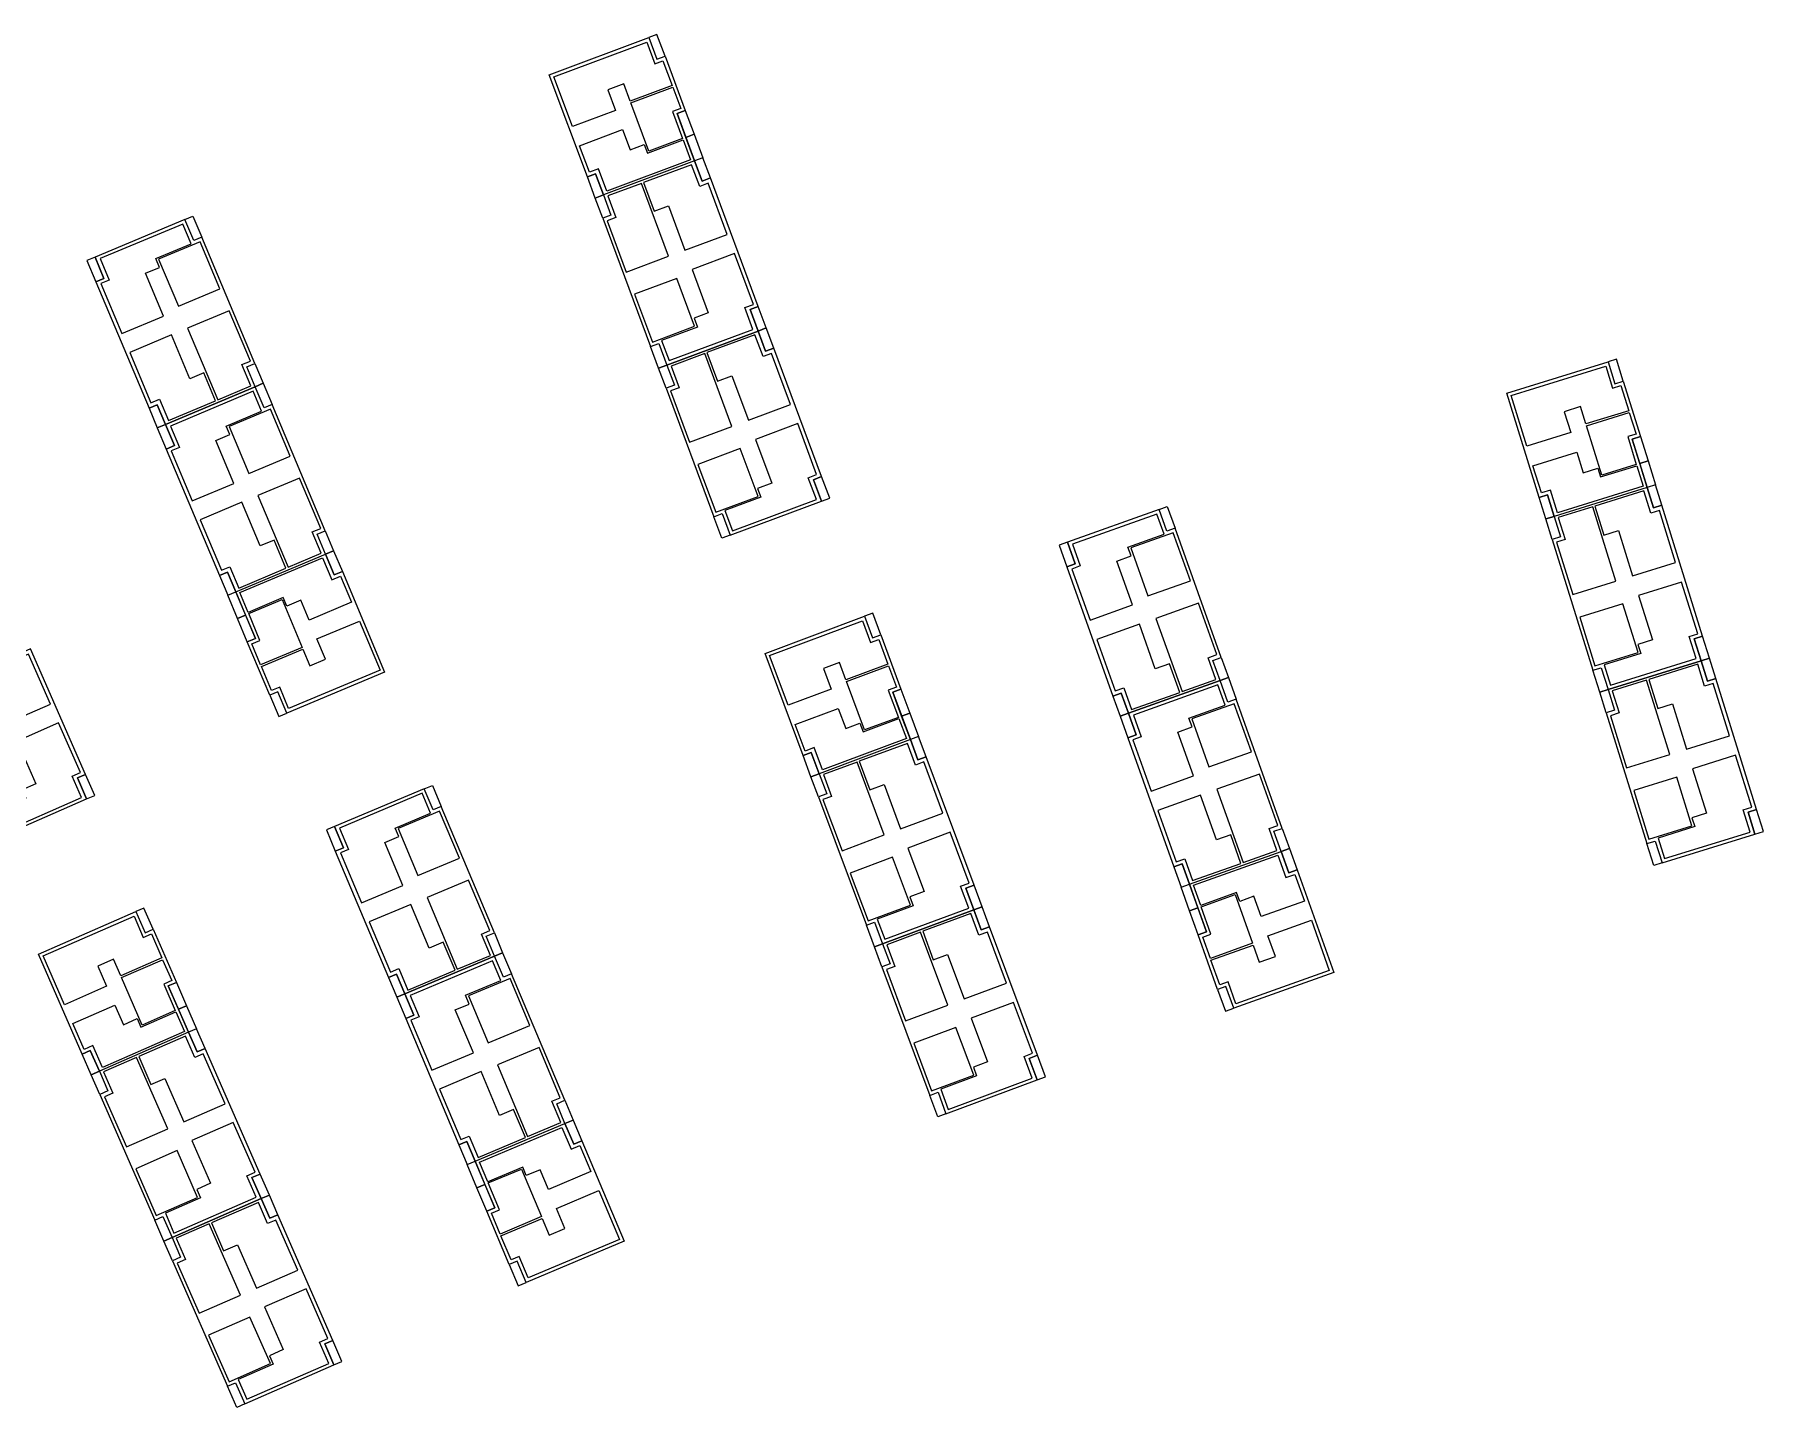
# Model space of a CAD drawing. Header units: millimetres. Extents: x 2243236 to 2245245, y 377909 to 380965.
# Drawn here: x 2245019.8 to 2245244.7, y 378644.7 to 378823.4 of the extents above; entities that cross this region are included whole.
import ezdxf

# ---------------------------------------------------------------- set-up
doc = ezdxf.new("R2010")
doc.units = ezdxf.units.MM
for name, color, linetype in [('планировка_квартир_1_тип_балконы', 6, 'Continuous'), ('планировка_квартир_1_тип_двухкомнатные', 2, 'Continuous'), ('планировка_квартир_1_тип_контур', 249, 'Continuous'), ('планировка_квартир_1_тип_однокомнатная', 5, 'Continuous'), ('планировка_квартир_1_тип_трехкомнатные', 1, 'Continuous'), ('планировка_квартир_тип_2_балконы', 6, 'Continuous'), ('планировка_квартир_тип_2_двухкомнатные', 2, 'Continuous'), ('планировка_квартир_тип_2_контур', 249, 'Continuous'), ('планировка_квартир_тип_2_однокомнатные', 5, 'Continuous'), ('планировка_квартир_тип_2_трехкомнатные', 1, 'Continuous')]:
    doc.layers.add(name, color=color, linetype=linetype)

msp = doc.modelspace()

# ---------------------------------------------------------------- linework, layer by layer
at = {"layer": 'планировка_квартир_1_тип_балконы'}
for points in [[(2245100.73, 378820.14), (2245101.81, 378820.54), (2245100.76, 378823.36), (2245099.68, 378822.96)], [(2245104.53, 378809.98), (2245103.37, 378813.09), (2245104.44, 378813.49), (2245105.59, 378810.38)], [(2245105.66, 378806.91), (2245104.53, 378809.98), (2245105.59, 378810.38), (2245106.74, 378807.31)], [(2245092.72, 378802.09), (2245091.7, 378804.85), (2245092.77, 378805.24), (2245093.79, 378802.49)], [(2245225.41, 378777.92), (2245226.5, 378778.26), (2245225.61, 378781.13), (2245224.52, 378780.79)], [(2245228.64, 378767.56), (2245227.65, 378770.73), (2245228.74, 378771.07), (2245229.73, 378767.9)], [(2245229.6, 378764.44), (2245228.64, 378767.56), (2245229.73, 378767.9), (2245230.7, 378764.78)], [(2245216.42, 378760.33), (2245215.54, 378763.14), (2245216.63, 378763.48), (2245217.51, 378760.67)], [(2245058.68, 378756.2), (2245059.82, 378753.49), (2245058.77, 378753.05), (2245057.63, 378755.76)], [(2245045.96, 378750.85), (2245047.22, 378747.83), (2245046.17, 378747.39), (2245044.9, 378750.4)], [(2245047.22, 378747.83), (2245048.5, 378744.77), (2245047.45, 378744.33), (2245046.17, 378747.39)], [(2245128.81, 378744.84), (2245129.88, 378745.24), (2245128.83, 378748.06), (2245127.76, 378747.66)], [(2245051.43, 378737.83), (2245050.37, 378737.39), (2245051.54, 378734.62), (2245052.59, 378735.06)], [(2245132.6, 378734.67), (2245131.44, 378737.78), (2245132.51, 378738.18), (2245133.67, 378735.07)], [(2245133.74, 378731.61), (2245132.6, 378734.67), (2245133.67, 378735.07), (2245134.81, 378732.01)], [(2245120.8, 378726.78), (2245119.77, 378729.54), (2245120.84, 378729.94), (2245121.87, 378727.18)], [(2245183.06, 378717.44), (2245184.05, 378714.67), (2245182.97, 378714.29), (2245181.98, 378717.06)], [(2245170.06, 378712.8), (2245171.15, 378709.72), (2245170.07, 378709.33), (2245168.97, 378712.41)], [(2245034.15, 378706.48), (2245035.2, 378706.93), (2245034, 378709.69), (2245032.95, 378709.23)], [(2245171.15, 378709.72), (2245172.26, 378706.59), (2245171.19, 378706.21), (2245170.07, 378709.33)], [(2245038.5, 378696.53), (2245037.17, 378699.57), (2245038.22, 378700.03), (2245039.55, 378696.99)], [(2245174.8, 378699.5), (2245173.72, 378699.11), (2245174.73, 378696.28), (2245175.81, 378696.67)], [(2245039.8, 378693.53), (2245038.5, 378696.53), (2245039.55, 378696.99), (2245040.86, 378693.99)], [(2245027.15, 378688), (2245025.97, 378690.7), (2245027.02, 378691.16), (2245028.2, 378688.46)], [(2245089.84, 378682.11), (2245090.98, 378679.4), (2245089.93, 378678.96), (2245088.79, 378681.67)], [(2245077.12, 378676.76), (2245078.38, 378673.74), (2245077.32, 378673.3), (2245076.06, 378676.32)], [(2245078.38, 378673.74), (2245079.66, 378670.68), (2245078.61, 378670.24), (2245077.32, 378673.3)], [(2245082.58, 378663.74), (2245081.53, 378663.3), (2245082.7, 378660.53), (2245083.75, 378660.97)]]:
    msp.add_lwpolyline(points, close=True, dxfattribs=at)
at = {"layer": 'планировка_квартир_1_тип_двухкомнатные'}
for points in [[(2245094.22, 378802.97), (2245093.14, 378805.87), (2245091.97, 378805.44), (2245090.68, 378808.89), (2245096.29, 378810.99), (2245097.26, 378808.37), (2245099.1, 378809.05), (2245099.52, 378807.92), (2245104.16, 378809.65), (2245105.13, 378807.04)], [(2245217.96, 378761.14), (2245217.04, 378764.09), (2245215.85, 378763.72), (2245214.75, 378767.24), (2245220.47, 378769.02), (2245221.3, 378766.35), (2245223.17, 378766.94), (2245223.52, 378765.79), (2245228.25, 378767.26), (2245229.08, 378764.6)], [(2245057.23, 378755.25), (2245058.43, 378752.4), (2245059.58, 378752.89), (2245061.01, 378749.49), (2245055.49, 378747.16), (2245054.41, 378749.74), (2245052.6, 378748.98), (2245052.13, 378750.09), (2245047.57, 378748.17), (2245046.49, 378750.74)], [(2245122.29, 378727.67), (2245121.21, 378730.57), (2245120.04, 378730.13), (2245118.75, 378733.59), (2245124.36, 378735.68), (2245125.34, 378733.06), (2245127.17, 378733.75), (2245127.6, 378732.62), (2245132.24, 378734.35), (2245133.21, 378731.74)], [(2245181.55, 378716.58), (2245182.59, 378713.66), (2245183.77, 378714.08), (2245185.01, 378710.61), (2245179.37, 378708.59), (2245178.43, 378711.23), (2245176.59, 378710.57), (2245176.18, 378711.7), (2245171.52, 378710.04), (2245170.58, 378712.66)], [(2245028.59, 378688.97), (2245027.35, 378691.81), (2245026.21, 378691.31), (2245024.73, 378694.69), (2245030.22, 378697.08), (2245031.34, 378694.52), (2245033.13, 378695.31), (2245033.61, 378694.2), (2245038.15, 378696.19), (2245039.27, 378693.64)], [(2245088.39, 378681.16), (2245089.59, 378678.31), (2245090.74, 378678.8), (2245092.17, 378675.4), (2245086.65, 378673.08), (2245085.57, 378675.65), (2245083.76, 378674.89), (2245083.29, 378676), (2245078.73, 378674.08), (2245077.65, 378676.65)]]:
    msp.add_lwpolyline(points, close=True, dxfattribs=at)
at = {"layer": 'планировка_квартир_1_тип_контур'}
for points in [[(2245093.79, 378802.49), (2245092.77, 378805.24), (2245091.7, 378804.85), (2245086.74, 378818.14), (2245099.68, 378822.96), (2245100.73, 378820.14), (2245101.81, 378820.54), (2245104.44, 378813.49), (2245103.37, 378813.09), (2245105.66, 378806.91), (2245093.79, 378802.49)], [(2245217.51, 378760.67), (2245216.63, 378763.48), (2245215.54, 378763.14), (2245211.33, 378776.69), (2245224.52, 378780.79), (2245225.41, 378777.92), (2245226.5, 378778.26), (2245228.74, 378771.07), (2245227.65, 378770.73), (2245229.6, 378764.44), (2245217.51, 378760.67)], [(2245057.63, 378755.76), (2245058.77, 378753.05), (2245059.82, 378753.49), (2245065.32, 378740.41), (2245052.59, 378735.06), (2245051.43, 378737.83), (2245050.37, 378737.39), (2245047.45, 378744.33), (2245048.5, 378744.77), (2245045.96, 378750.85), (2245057.63, 378755.76)], [(2245121.87, 378727.18), (2245120.84, 378729.94), (2245119.77, 378729.54), (2245114.82, 378742.83), (2245127.76, 378747.66), (2245128.81, 378744.84), (2245129.88, 378745.24), (2245132.51, 378738.18), (2245131.44, 378737.78), (2245133.74, 378731.61), (2245121.87, 378727.18)], [(2245181.98, 378717.06), (2245182.97, 378714.29), (2245184.05, 378714.67), (2245188.82, 378701.31), (2245175.81, 378696.67), (2245174.8, 378699.5), (2245173.72, 378699.11), (2245171.19, 378706.21), (2245172.27, 378706.59), (2245170.06, 378712.8), (2245181.98, 378717.06)], [(2245028.2, 378688.46), (2245027.02, 378691.16), (2245025.97, 378690.7), (2245020.29, 378703.7), (2245032.95, 378709.23), (2245034.15, 378706.48), (2245035.2, 378706.93), (2245038.22, 378700.03), (2245037.17, 378699.57), (2245039.8, 378693.53), (2245028.2, 378688.46)], [(2245088.79, 378681.67), (2245089.93, 378678.96), (2245090.98, 378679.4), (2245096.48, 378666.33), (2245083.75, 378660.97), (2245082.58, 378663.74), (2245081.53, 378663.3), (2245078.61, 378670.24), (2245079.66, 378670.68), (2245077.12, 378676.76), (2245088.79, 378681.67)]]:
    msp.add_lwpolyline(points, close=True, dxfattribs=at)
at = {"layer": 'планировка_квартир_1_тип_однокомнатная'}
for points in [[(2245097.35, 378814.48), (2245102.82, 378816.52), (2245103.85, 378813.76), (2245102.78, 378813.36), (2245104.1, 378809.82), (2245099.7, 378808.18)], [(2245221.72, 378772.46), (2245227.29, 378774.19), (2245228.17, 378771.37), (2245227.08, 378771.04), (2245228.2, 378767.43), (2245223.72, 378766.03)], [(2245054.57, 378743.62), (2245049.19, 378741.36), (2245048.05, 378744.08), (2245049.1, 378744.52), (2245047.64, 378748.01), (2245051.97, 378749.83)], [(2245125.42, 378739.18), (2245130.89, 378741.22), (2245131.92, 378738.45), (2245130.85, 378738.06), (2245132.17, 378734.51), (2245127.77, 378732.87)], [(2245178.26, 378705.11), (2245172.77, 378703.15), (2245171.77, 378705.93), (2245172.85, 378706.31), (2245171.58, 378709.87), (2245176, 378711.45)], [(2245031.08, 378700.64), (2245036.43, 378702.97), (2245037.61, 378700.27), (2245036.57, 378699.81), (2245038.08, 378696.35), (2245033.78, 378694.47)], [(2245085.73, 378669.54), (2245080.35, 378667.27), (2245079.21, 378669.99), (2245080.26, 378670.44), (2245078.8, 378673.92), (2245083.12, 378675.74)]]:
    msp.add_lwpolyline(points, close=True, dxfattribs=at)
at = {"layer": 'планировка_квартир_1_тип_трехкомнатные'}
for points in [[(2245089.75, 378811.39), (2245087.33, 378817.87), (2245099.42, 378822.37), (2245100.47, 378819.55), (2245101.54, 378819.95), (2245102.73, 378816.75), (2245097.26, 378814.71), (2245096.44, 378816.93), (2245094.36, 378816.16), (2245095.36, 378813.48)], [(2245213.96, 378769.78), (2245211.9, 378776.38), (2245224.22, 378780.22), (2245225.11, 378777.35), (2245226.2, 378777.69), (2245227.22, 378774.42), (2245221.64, 378772.69), (2245220.94, 378774.95), (2245218.82, 378774.29), (2245219.67, 378771.56)], [(2245062.04, 378747.03), (2245064.72, 378740.66), (2245052.83, 378735.66), (2245051.67, 378738.43), (2245050.61, 378737.99), (2245049.29, 378741.14), (2245054.67, 378743.4), (2245055.59, 378741.22), (2245057.63, 378742.08), (2245056.52, 378744.71)], [(2245117.82, 378736.08), (2245115.41, 378742.56), (2245127.49, 378747.07), (2245128.54, 378744.25), (2245129.61, 378744.65), (2245130.81, 378741.45), (2245125.34, 378739.41), (2245124.51, 378741.63), (2245122.43, 378740.85), (2245123.43, 378738.17)], [(2245023.67, 378697.12), (2245020.9, 378703.46), (2245032.72, 378708.63), (2245033.92, 378705.87), (2245034.97, 378706.33), (2245036.34, 378703.2), (2245030.99, 378700.86), (2245030.04, 378703.03), (2245028.01, 378702.14), (2245029.15, 378699.52)], [(2245185.91, 378708.1), (2245188.23, 378701.59), (2245176.08, 378697.25), (2245175.07, 378700.08), (2245174, 378699.7), (2245172.85, 378702.92), (2245178.34, 378704.88), (2245179.14, 378702.65), (2245181.23, 378703.4), (2245180.27, 378706.09)], [(2245093.2, 378672.94), (2245095.88, 378666.57), (2245083.99, 378661.57), (2245082.82, 378664.34), (2245081.77, 378663.9), (2245080.45, 378667.05), (2245085.83, 378669.31), (2245086.75, 378667.13), (2245088.79, 378667.99), (2245087.68, 378670.62)]]:
    msp.add_lwpolyline(points, close=True, dxfattribs=at)
at = {"layer": 'планировка_квартир_тип_2_балконы'}
for points in [[(2245107.71, 378804.7), (2245106.74, 378807.31), (2245105.66, 378806.91), (2245106.63, 378804.29)], [(2245094.77, 378799.87), (2245093.7, 378799.47), (2245092.72, 378802.09), (2245093.79, 378802.49)], [(2245039.32, 378799.31), (2245040.37, 378799.75), (2245041.53, 378796.99), (2245040.48, 378796.55), (2245039.32, 378799.31)], [(2245027.74, 378791.2), (2245028.8, 378791.64), (2245027.64, 378794.4), (2245026.58, 378793.95)], [(2245113.94, 378787.98), (2245112.87, 378787.58), (2245113.91, 378784.78), (2245114.99, 378785.18)], [(2245115.96, 378782.56), (2245114.99, 378785.18), (2245113.91, 378784.78), (2245114.88, 378782.16)], [(2245102.04, 378780.35), (2245100.97, 378779.95), (2245099.93, 378782.76), (2245101, 378783.16), (2245102.04, 378780.35)], [(2245047.39, 378780.11), (2245048.44, 378780.55), (2245049.53, 378777.98), (2245048.47, 378777.53)], [(2245103.02, 378777.74), (2245101.95, 378777.34), (2245100.97, 378779.95), (2245102.04, 378780.35)], [(2245048.47, 378777.53), (2245049.53, 378777.98), (2245050.69, 378775.22), (2245049.63, 378774.78), (2245048.47, 378777.53)], [(2245034.66, 378774.75), (2245035.74, 378772.18), (2245036.8, 378772.62), (2245035.72, 378775.2)], [(2245036.9, 378769.42), (2245037.96, 378769.87), (2245036.8, 378772.62), (2245035.74, 378772.18)], [(2245122.19, 378765.85), (2245121.12, 378765.44), (2245122.16, 378762.64), (2245123.24, 378763.04)], [(2245231.53, 378762.11), (2245230.7, 378764.78), (2245229.6, 378764.44), (2245230.43, 378761.77)], [(2245166.1, 378761.55), (2245167.17, 378761.93), (2245168.18, 378759.12), (2245167.1, 378758.73), (2245166.1, 378761.55)], [(2245110.29, 378758.22), (2245109.22, 378757.82), (2245108.18, 378760.62), (2245109.25, 378761.02), (2245110.29, 378758.22)], [(2245218.34, 378758.01), (2245217.25, 378757.67), (2245216.42, 378760.33), (2245217.51, 378760.67)], [(2245056.55, 378758.33), (2245057.6, 378758.77), (2245058.68, 378756.2), (2245057.63, 378755.76)], [(2245154.09, 378754.09), (2245155.18, 378754.47), (2245154.17, 378757.29), (2245153.09, 378756.9)], [(2245043.82, 378752.98), (2245044.9, 378750.4), (2245045.96, 378750.85), (2245044.88, 378753.42)], [(2245236.83, 378745.08), (2245235.73, 378744.74), (2245236.62, 378741.88), (2245237.72, 378742.22)], [(2245173.1, 378741.93), (2245174.18, 378742.32), (2245175.11, 378739.69), (2245174.04, 378739.3)], [(2245238.55, 378739.56), (2245237.72, 378742.22), (2245236.62, 378741.88), (2245237.45, 378739.22)], [(2245174.04, 378739.3), (2245175.11, 378739.69), (2245176.12, 378736.87), (2245175.04, 378736.49), (2245174.04, 378739.3)], [(2245224.53, 378738.12), (2245223.44, 378737.78), (2245222.55, 378740.64), (2245223.64, 378740.97), (2245224.53, 378738.12)], [(2245160.09, 378737.29), (2245161.03, 378734.66), (2245162.11, 378735.04), (2245161.17, 378737.67)], [(2245225.36, 378735.45), (2245224.27, 378735.12), (2245223.44, 378737.78), (2245224.53, 378738.12)], [(2245162.04, 378731.84), (2245163.12, 378732.23), (2245162.11, 378735.04), (2245161.03, 378734.66)], [(2245135.79, 378729.39), (2245134.81, 378732.01), (2245133.74, 378731.61), (2245134.71, 378728.99)], [(2245026.39, 378727.09), (2245025.34, 378726.63), (2245026.54, 378723.89), (2245027.59, 378724.35)], [(2245070.48, 378725.22), (2245071.53, 378725.66), (2245072.69, 378722.9), (2245071.63, 378722.46), (2245070.48, 378725.22)], [(2245122.85, 378724.57), (2245121.78, 378724.17), (2245120.8, 378726.78), (2245121.87, 378727.18)], [(2245243.85, 378722.53), (2245242.75, 378722.18), (2245243.64, 378719.33), (2245244.74, 378719.67)], [(2245058.9, 378717.11), (2245059.96, 378717.55), (2245058.8, 378720.31), (2245057.74, 378719.86)], [(2245181.04, 378719.69), (2245182.12, 378720.07), (2245183.06, 378717.44), (2245181.98, 378717.06)], [(2245231.55, 378715.57), (2245230.46, 378715.23), (2245229.57, 378718.08), (2245230.66, 378718.42), (2245231.55, 378715.57)], [(2245168.03, 378715.04), (2245168.97, 378712.41), (2245170.06, 378712.8), (2245169.12, 378715.43)], [(2245142.02, 378712.68), (2245140.94, 378712.27), (2245141.99, 378709.47), (2245143.07, 378709.87)], [(2245144.04, 378707.26), (2245143.07, 378709.87), (2245141.99, 378709.47), (2245142.96, 378706.86)], [(2245130.12, 378705.05), (2245129.05, 378704.65), (2245128.01, 378707.45), (2245129.08, 378707.85), (2245130.12, 378705.05)], [(2245078.55, 378706.02), (2245079.6, 378706.46), (2245080.68, 378703.89), (2245079.63, 378703.44)], [(2245131.1, 378702.43), (2245130.03, 378702.03), (2245129.05, 378704.65), (2245130.12, 378705.05)], [(2245079.63, 378703.44), (2245080.68, 378703.89), (2245081.84, 378701.13), (2245080.79, 378700.69), (2245079.63, 378703.44)], [(2245065.82, 378700.66), (2245066.9, 378698.09), (2245067.96, 378698.53), (2245066.88, 378701.11)], [(2245068.06, 378695.33), (2245069.12, 378695.78), (2245067.96, 378698.54), (2245066.9, 378698.09)], [(2245041.97, 378691.44), (2245040.86, 378693.99), (2245039.8, 378693.53), (2245040.92, 378690.97)], [(2245150.27, 378690.54), (2245149.2, 378690.14), (2245150.24, 378687.34), (2245151.32, 378687.74)], [(2245029.32, 378685.9), (2245028.27, 378685.45), (2245027.15, 378688), (2245028.2, 378688.46)], [(2245138.37, 378682.92), (2245137.3, 378682.52), (2245136.26, 378685.32), (2245137.33, 378685.72), (2245138.37, 378682.92)], [(2245087.71, 378684.24), (2245088.76, 378684.69), (2245089.84, 378682.11), (2245088.79, 378681.67)], [(2245074.97, 378678.89), (2245076.06, 378676.32), (2245077.12, 378676.76), (2245076.03, 378679.33)], [(2245049.12, 378675.09), (2245048.06, 378674.63), (2245049.26, 378671.89), (2245050.32, 378672.35)], [(2245051.43, 378669.79), (2245050.32, 378672.35), (2245049.26, 378671.89), (2245050.38, 378669.33)], [(2245037.66, 378666.82), (2245036.61, 378666.36), (2245035.41, 378669.1), (2245036.46, 378669.56), (2245037.66, 378666.82)], [(2245038.77, 378664.26), (2245037.73, 378663.8), (2245036.61, 378666.36), (2245037.66, 378666.82)], [(2245058.58, 378653.44), (2245057.52, 378652.98), (2245058.72, 378650.24), (2245059.77, 378650.7)], [(2245047.12, 378645.17), (2245046.07, 378644.72), (2245044.87, 378647.46), (2245045.92, 378647.91), (2245047.12, 378645.17)]]:
    msp.add_lwpolyline(points, close=True, dxfattribs=at)
at = {"layer": 'планировка_квартир_тип_2_двухкомнатные'}
for points in [[(2245109.9, 378797.36), (2245107.42, 378804.02), (2245106.32, 378803.61), (2245105.26, 378806.43), (2245099.02, 378804.1), (2245100.39, 378800.4), (2245102.24, 378801.09), (2245104.4, 378795.31)], [(2245098.73, 378804), (2245094.35, 378802.36), (2245095.4, 378799.54), (2245094.28, 378799.12), (2245096.76, 378792.46), (2245102.26, 378794.51)], [(2245043.61, 378775.82), (2245047.92, 378777.63), (2245046.75, 378780.41), (2245047.85, 378780.88), (2245045.09, 378787.43), (2245039.68, 378785.15)], [(2245032.17, 378781.99), (2245034.92, 378775.44), (2245036.01, 378775.9), (2245037.18, 378773.12), (2245043.32, 378775.7), (2245041.8, 378779.35), (2245039.97, 378778.58), (2245037.58, 378784.27)], [(2245118.15, 378775.22), (2245115.67, 378781.88), (2245114.57, 378781.47), (2245113.51, 378784.3), (2245107.27, 378781.97), (2245108.64, 378778.26), (2245110.49, 378778.95), (2245112.65, 378773.17)], [(2245106.98, 378781.86), (2245102.6, 378780.23), (2245103.65, 378777.4), (2245102.53, 378776.99), (2245105.01, 378770.33), (2245110.51, 378772.38)], [(2245052.76, 378754.05), (2245057.07, 378755.86), (2245055.91, 378758.64), (2245057.01, 378759.1), (2245054.25, 378765.65), (2245048.84, 378763.38)], [(2245233.31, 378754.67), (2245231.2, 378761.45), (2245230.07, 378761.1), (2245229.18, 378763.98), (2245222.81, 378762), (2245223.98, 378758.22), (2245225.87, 378758.81), (2245227.7, 378752.92)], [(2245041.32, 378760.22), (2245044.08, 378753.67), (2245045.16, 378754.12), (2245046.33, 378751.34), (2245052.48, 378753.93), (2245050.95, 378757.58), (2245049.13, 378756.81), (2245046.74, 378762.5)], [(2245222.52, 378761.91), (2245218.05, 378760.52), (2245218.95, 378757.64), (2245217.81, 378757.29), (2245219.92, 378750.5), (2245225.53, 378752.24)], [(2245169.09, 378737.86), (2245173.49, 378739.43), (2245172.48, 378742.27), (2245173.6, 378742.67), (2245171.21, 378749.37), (2245165.68, 378747.39)], [(2245158, 378744.65), (2245160.39, 378737.96), (2245161.5, 378738.36), (2245162.52, 378735.52), (2245168.79, 378737.76), (2245167.47, 378741.48), (2245165.61, 378740.82), (2245163.54, 378746.63)], [(2245021.84, 378736.23), (2245018.99, 378742.74), (2245017.91, 378742.27), (2245016.71, 378745.03), (2245010.6, 378742.36), (2245012.17, 378738.74), (2245013.99, 378739.53), (2245016.46, 378733.88)], [(2245240.33, 378732.11), (2245238.22, 378738.9), (2245237.09, 378738.55), (2245236.2, 378741.43), (2245229.83, 378739.45), (2245231, 378735.67), (2245232.89, 378736.26), (2245234.72, 378730.37)], [(2245229.54, 378739.36), (2245225.07, 378737.97), (2245225.97, 378735.09), (2245224.83, 378734.73), (2245226.94, 378727.95), (2245232.55, 378729.69)], [(2245137.98, 378722.05), (2245135.5, 378728.71), (2245134.39, 378728.3), (2245133.34, 378731.13), (2245127.09, 378728.8), (2245128.47, 378725.09), (2245130.32, 378725.78), (2245132.47, 378720)], [(2245126.8, 378728.69), (2245122.42, 378727.06), (2245123.48, 378724.23), (2245122.36, 378723.82), (2245124.84, 378717.16), (2245130.34, 378719.21)], [(2245177.03, 378715.62), (2245181.43, 378717.19), (2245180.42, 378720.03), (2245181.54, 378720.43), (2245179.15, 378727.12), (2245173.62, 378725.15)], [(2245165.95, 378722.41), (2245168.34, 378715.71), (2245169.45, 378716.11), (2245170.46, 378713.27), (2245176.74, 378715.51), (2245175.42, 378719.24), (2245173.55, 378718.57), (2245171.48, 378724.38)], [(2245074.76, 378701.73), (2245079.08, 378703.54), (2245077.91, 378706.32), (2245079.01, 378706.79), (2245076.25, 378713.34), (2245070.84, 378711.06)], [(2245063.33, 378707.9), (2245066.08, 378701.35), (2245067.17, 378701.81), (2245068.33, 378699.03), (2245074.48, 378701.61), (2245072.96, 378705.26), (2245071.13, 378704.49), (2245068.74, 378710.18)], [(2245146.23, 378699.92), (2245143.75, 378706.58), (2245142.65, 378706.17), (2245141.59, 378709), (2245135.35, 378706.67), (2245136.72, 378702.96), (2245138.57, 378703.65), (2245140.73, 378697.87)], [(2245135.06, 378706.56), (2245130.67, 378704.93), (2245131.73, 378702.1), (2245130.61, 378701.68), (2245133.09, 378695.02), (2245138.59, 378697.07)], [(2245044.57, 378684.23), (2245041.72, 378690.74), (2245040.64, 378690.27), (2245039.43, 378693.03), (2245033.32, 378690.36), (2245034.9, 378686.74), (2245036.71, 378687.53), (2245039.18, 378681.88)], [(2245083.92, 378679.96), (2245088.23, 378681.77), (2245087.06, 378684.55), (2245088.16, 378685.01), (2245085.41, 378691.56), (2245080, 378689.29)], [(2245033.04, 378690.24), (2245028.76, 378688.37), (2245029.96, 378685.61), (2245028.87, 378685.13), (2245031.72, 378678.61), (2245037.09, 378680.96)], [(2245072.48, 378686.13), (2245075.24, 378679.58), (2245076.32, 378680.03), (2245077.49, 378677.25), (2245083.64, 378679.84), (2245082.11, 378683.49), (2245080.29, 378682.72), (2245077.9, 378688.41)], [(2245054.02, 378662.59), (2245051.18, 378669.1), (2245050.1, 378668.63), (2245048.89, 378671.39), (2245042.78, 378668.72), (2245044.36, 378665.09), (2245046.17, 378665.88), (2245048.64, 378660.23)], [(2245042.5, 378668.6), (2245038.21, 378666.72), (2245039.42, 378663.96), (2245038.33, 378663.48), (2245041.18, 378656.97), (2245046.55, 378659.32)]]:
    msp.add_lwpolyline(points, close=True, dxfattribs=at)
at = {"layer": 'планировка_квартир_тип_2_контур'}
for points in [[(2245093.79, 378802.49), (2245094.77, 378799.87), (2245093.7, 378799.47), (2245099.93, 378782.76), (2245101, 378783.16), (2245102.04, 378780.35), (2245113.91, 378784.78), (2245113.91, 378784.78), (2245112.87, 378787.58), (2245113.94, 378787.98), (2245107.71, 378804.7), (2245106.63, 378804.29), (2245105.66, 378806.91), (2245093.79, 378802.49)], [(2245048.47, 378777.53), (2245047.39, 378780.11), (2245048.44, 378780.55), (2245041.53, 378796.99), (2245040.48, 378796.55), (2245039.32, 378799.31), (2245027.64, 378794.4), (2245027.64, 378794.4), (2245028.8, 378791.64), (2245027.74, 378791.2), (2245034.66, 378774.75), (2245035.72, 378775.2), (2245036.8, 378772.62), (2245048.47, 378777.53)], [(2245102.04, 378780.35), (2245103.02, 378777.74), (2245101.95, 378777.34), (2245108.18, 378760.62), (2245109.25, 378761.02), (2245110.29, 378758.22), (2245122.16, 378762.64), (2245122.16, 378762.64), (2245121.12, 378765.44), (2245122.19, 378765.85), (2245115.96, 378782.56), (2245114.88, 378782.16), (2245113.91, 378784.78), (2245102.04, 378780.35)], [(2245057.63, 378755.76), (2245056.55, 378758.33), (2245057.6, 378758.77), (2245050.69, 378775.22), (2245049.63, 378774.78), (2245048.47, 378777.53), (2245036.8, 378772.62), (2245036.8, 378772.62), (2245037.96, 378769.87), (2245036.9, 378769.42), (2245043.82, 378752.98), (2245044.88, 378753.42), (2245045.96, 378750.85), (2245057.63, 378755.76)], [(2245217.51, 378760.67), (2245218.34, 378758.01), (2245217.25, 378757.67), (2245222.55, 378740.64), (2245223.64, 378740.97), (2245224.53, 378738.12), (2245236.62, 378741.88), (2245236.62, 378741.88), (2245235.73, 378744.74), (2245236.83, 378745.08), (2245231.53, 378762.11), (2245230.43, 378761.77), (2245229.6, 378764.44), (2245217.51, 378760.67)], [(2245174.04, 378739.3), (2245173.1, 378741.93), (2245174.18, 378742.32), (2245168.18, 378759.12), (2245167.1, 378758.73), (2245166.1, 378761.55), (2245154.17, 378757.29), (2245154.17, 378757.29), (2245155.18, 378754.47), (2245154.09, 378754.09), (2245160.09, 378737.29), (2245161.17, 378737.67), (2245162.11, 378735.04), (2245174.04, 378739.3)], [(2245005.47, 378740.46), (2245006.59, 378737.9), (2245005.54, 378737.45), (2245012.69, 378721.1), (2245013.73, 378721.56), (2245014.93, 378718.82), (2245026.54, 378723.89), (2245026.54, 378723.89), (2245025.34, 378726.63), (2245026.39, 378727.09), (2245019.25, 378743.43), (2245018.19, 378742.97), (2245017.08, 378745.53), (2245005.47, 378740.46)], [(2245224.53, 378738.12), (2245225.36, 378735.45), (2245224.27, 378735.12), (2245229.57, 378718.08), (2245230.66, 378718.42), (2245231.55, 378715.57), (2245243.64, 378719.33), (2245243.64, 378719.33), (2245242.75, 378722.18), (2245243.85, 378722.53), (2245238.55, 378739.56), (2245237.45, 378739.22), (2245236.62, 378741.88), (2245224.53, 378738.12)], [(2245181.98, 378717.06), (2245181.04, 378719.69), (2245182.12, 378720.07), (2245176.12, 378736.87), (2245175.04, 378736.49), (2245174.04, 378739.3), (2245162.11, 378735.04), (2245162.11, 378735.04), (2245163.12, 378732.23), (2245162.04, 378731.84), (2245168.03, 378715.04), (2245169.12, 378715.43), (2245170.06, 378712.8), (2245181.98, 378717.06)], [(2245121.87, 378727.18), (2245122.85, 378724.57), (2245121.78, 378724.17), (2245128.01, 378707.45), (2245129.08, 378707.85), (2245130.12, 378705.05), (2245141.99, 378709.47), (2245141.99, 378709.47), (2245140.94, 378712.27), (2245142.02, 378712.68), (2245135.79, 378729.39), (2245134.71, 378728.99), (2245133.74, 378731.61), (2245121.87, 378727.18)], [(2245079.63, 378703.44), (2245078.55, 378706.02), (2245079.6, 378706.46), (2245072.69, 378722.9), (2245071.63, 378722.46), (2245070.48, 378725.22), (2245058.8, 378720.31), (2245058.8, 378720.31), (2245059.96, 378717.55), (2245058.9, 378717.11), (2245065.82, 378700.66), (2245066.88, 378701.11), (2245067.96, 378698.53), (2245079.63, 378703.44)], [(2245130.12, 378705.05), (2245131.1, 378702.43), (2245130.03, 378702.03), (2245136.26, 378685.32), (2245137.33, 378685.72), (2245138.37, 378682.92), (2245150.24, 378687.34), (2245150.24, 378687.34), (2245149.2, 378690.14), (2245150.27, 378690.54), (2245144.04, 378707.26), (2245142.96, 378706.86), (2245141.99, 378709.47), (2245130.12, 378705.05)], [(2245088.79, 378681.67), (2245087.71, 378684.24), (2245088.76, 378684.69), (2245081.84, 378701.13), (2245080.79, 378700.69), (2245079.63, 378703.44), (2245067.96, 378698.54), (2245067.96, 378698.54), (2245069.12, 378695.78), (2245068.06, 378695.33), (2245074.97, 378678.89), (2245076.03, 378679.33), (2245077.12, 378676.76), (2245088.79, 378681.67)], [(2245028.2, 378688.46), (2245029.32, 378685.9), (2245028.27, 378685.45), (2245035.41, 378669.1), (2245036.46, 378669.56), (2245037.66, 378666.82), (2245049.26, 378671.89), (2245049.26, 378671.89), (2245048.06, 378674.63), (2245049.12, 378675.09), (2245041.97, 378691.44), (2245040.92, 378690.97), (2245039.8, 378693.53), (2245028.2, 378688.46)], [(2245037.66, 378666.82), (2245038.77, 378664.26), (2245037.73, 378663.8), (2245044.87, 378647.46), (2245045.92, 378647.91), (2245047.12, 378645.17), (2245058.72, 378650.24), (2245058.72, 378650.24), (2245057.52, 378652.98), (2245058.58, 378653.44), (2245051.43, 378669.79), (2245050.38, 378669.33), (2245049.26, 378671.89), (2245037.66, 378666.82)]]:
    msp.add_lwpolyline(points, dxfattribs=at)
at = {"layer": 'планировка_квартир_тип_2_однокомнатные'}
for points in [[(2245038.48, 378788.01), (2245043.89, 378790.28), (2245041.32, 378796.39), (2245035.91, 378794.12)], [(2245103.34, 378791.61), (2245097.84, 378789.56), (2245100.16, 378783.35), (2245105.66, 378785.4)], [(2245047.64, 378766.23), (2245053.05, 378768.51), (2245050.48, 378774.62), (2245045.07, 378772.34)], [(2245111.59, 378769.48), (2245106.09, 378767.43), (2245108.41, 378761.21), (2245113.91, 378763.26)], [(2245164.64, 378750.31), (2245170.17, 378752.28), (2245167.94, 378758.53), (2245162.41, 378756.55)], [(2245226.45, 378749.29), (2245220.84, 378747.54), (2245222.81, 378741.21), (2245228.42, 378742.96)], [(2245172.58, 378728.07), (2245178.11, 378730.04), (2245175.88, 378736.28), (2245170.35, 378734.31)], [(2245233.47, 378726.73), (2245227.86, 378724.99), (2245229.83, 378718.66), (2245235.44, 378720.4)], [(2245069.64, 378713.92), (2245075.05, 378716.19), (2245072.48, 378722.3), (2245067.07, 378720.03)], [(2245131.42, 378716.31), (2245125.92, 378714.25), (2245128.24, 378708.04), (2245133.74, 378710.09)], [(2245078.8, 378692.14), (2245084.21, 378694.42), (2245081.64, 378700.53), (2245076.23, 378698.26)], [(2245139.67, 378694.17), (2245134.17, 378692.12), (2245136.49, 378685.91), (2245141.99, 378687.96)], [(2245038.33, 378678.13), (2245032.96, 378675.78), (2245035.61, 378669.7), (2245040.99, 378672.05)], [(2245047.79, 378656.48), (2245042.42, 378654.13), (2245045.07, 378648.06), (2245050.45, 378650.41)]]:
    msp.add_lwpolyline(points, close=True, dxfattribs=at)
at = {"layer": 'планировка_квартир_тип_2_трехкомнатные'}
for points in [[(2245028.31, 378794.2), (2245029.48, 378791.41), (2245028.4, 378790.96), (2245031.14, 378784.45), (2245036.55, 378786.73), (2245034.2, 378792.31), (2245036.01, 378793.07), (2245035.54, 378794.2), (2245040.14, 378796.13), (2245039.05, 378798.71)], [(2245113.25, 378785), (2245112.2, 378787.83), (2245113.3, 378788.24), (2245110.83, 378794.86), (2245105.33, 378792.81), (2245107.44, 378787.13), (2245105.6, 378786.44), (2245106.03, 378785.3), (2245101.35, 378783.56), (2245102.33, 378780.93)], [(2245037.47, 378772.42), (2245038.64, 378769.64), (2245037.56, 378769.18), (2245040.29, 378762.68), (2245045.71, 378764.95), (2245043.36, 378770.54), (2245045.17, 378771.3), (2245044.7, 378772.42), (2245049.3, 378774.36), (2245048.21, 378776.94)], [(2245121.5, 378762.87), (2245120.45, 378765.7), (2245121.54, 378766.11), (2245119.08, 378772.73), (2245113.58, 378770.67), (2245115.69, 378765), (2245113.85, 378764.31), (2245114.28, 378763.17), (2245109.6, 378761.43), (2245110.58, 378758.8)], [(2245154.83, 378757.05), (2245155.84, 378754.21), (2245154.74, 378753.81), (2245157.11, 378747.16), (2245162.64, 378749.14), (2245160.6, 378754.85), (2245162.46, 378755.51), (2245162.05, 378756.65), (2245166.74, 378758.33), (2245165.8, 378760.97)], [(2245235.98, 378742.15), (2245235.08, 378745.03), (2245236.2, 378745.38), (2245234.1, 378752.12), (2245228.49, 378750.38), (2245230.29, 378744.59), (2245228.41, 378744), (2245228.78, 378742.84), (2245224.02, 378741.36), (2245224.85, 378738.68)], [(2245162.77, 378734.81), (2245163.78, 378731.96), (2245162.68, 378731.57), (2245165.05, 378724.92), (2245170.58, 378726.89), (2245168.55, 378732.6), (2245170.4, 378733.26), (2245169.99, 378734.41), (2245174.68, 378736.09), (2245173.74, 378738.73)], [(2245025.87, 378724.08), (2245024.66, 378726.85), (2245025.73, 378727.32), (2245022.9, 378733.78), (2245017.52, 378731.43), (2245019.95, 378725.88), (2245018.15, 378725.09), (2245018.63, 378723.98), (2245014.07, 378721.98), (2245015.19, 378719.41)], [(2245243, 378719.59), (2245242.1, 378722.48), (2245243.22, 378722.83), (2245241.12, 378729.57), (2245235.51, 378727.82), (2245237.31, 378722.04), (2245235.43, 378721.45), (2245235.8, 378720.29), (2245231.04, 378718.81), (2245231.87, 378716.13)], [(2245059.47, 378720.11), (2245060.64, 378717.32), (2245059.56, 378716.87), (2245062.3, 378710.36), (2245067.71, 378712.64), (2245065.36, 378718.22), (2245067.17, 378718.99), (2245066.7, 378720.11), (2245071.3, 378722.04), (2245070.21, 378724.63)], [(2245141.33, 378709.7), (2245140.27, 378712.53), (2245141.37, 378712.94), (2245138.91, 378719.56), (2245133.4, 378717.5), (2245135.52, 378711.83), (2245133.68, 378711.14), (2245134.1, 378710), (2245129.43, 378708.26), (2245130.41, 378705.63)], [(2245068.63, 378698.33), (2245069.8, 378695.55), (2245068.72, 378695.1), (2245071.45, 378688.59), (2245076.87, 378690.86), (2245074.52, 378696.45), (2245076.33, 378697.21), (2245075.86, 378698.34), (2245080.45, 378700.27), (2245079.37, 378702.85)], [(2245149.58, 378687.57), (2245148.53, 378690.4), (2245149.63, 378690.81), (2245147.16, 378697.42), (2245141.66, 378695.37), (2245143.77, 378689.69), (2245141.93, 378689.01), (2245142.36, 378687.87), (2245137.68, 378686.12), (2245138.66, 378683.5)], [(2245048.59, 378672.08), (2245047.38, 378674.85), (2245048.46, 378675.32), (2245045.63, 378681.79), (2245040.25, 378679.43), (2245042.68, 378673.88), (2245040.87, 378673.09), (2245041.36, 378671.98), (2245036.79, 378669.98), (2245037.91, 378667.41)], [(2245058.05, 378650.44), (2245056.84, 378653.2), (2245057.92, 378653.67), (2245055.09, 378660.14), (2245049.71, 378657.79), (2245052.13, 378652.24), (2245050.33, 378651.45), (2245050.82, 378650.33), (2245046.25, 378648.34), (2245047.37, 378645.77)]]:
    msp.add_lwpolyline(points, close=True, dxfattribs=at)

doc.saveas('drawing.dxf')
